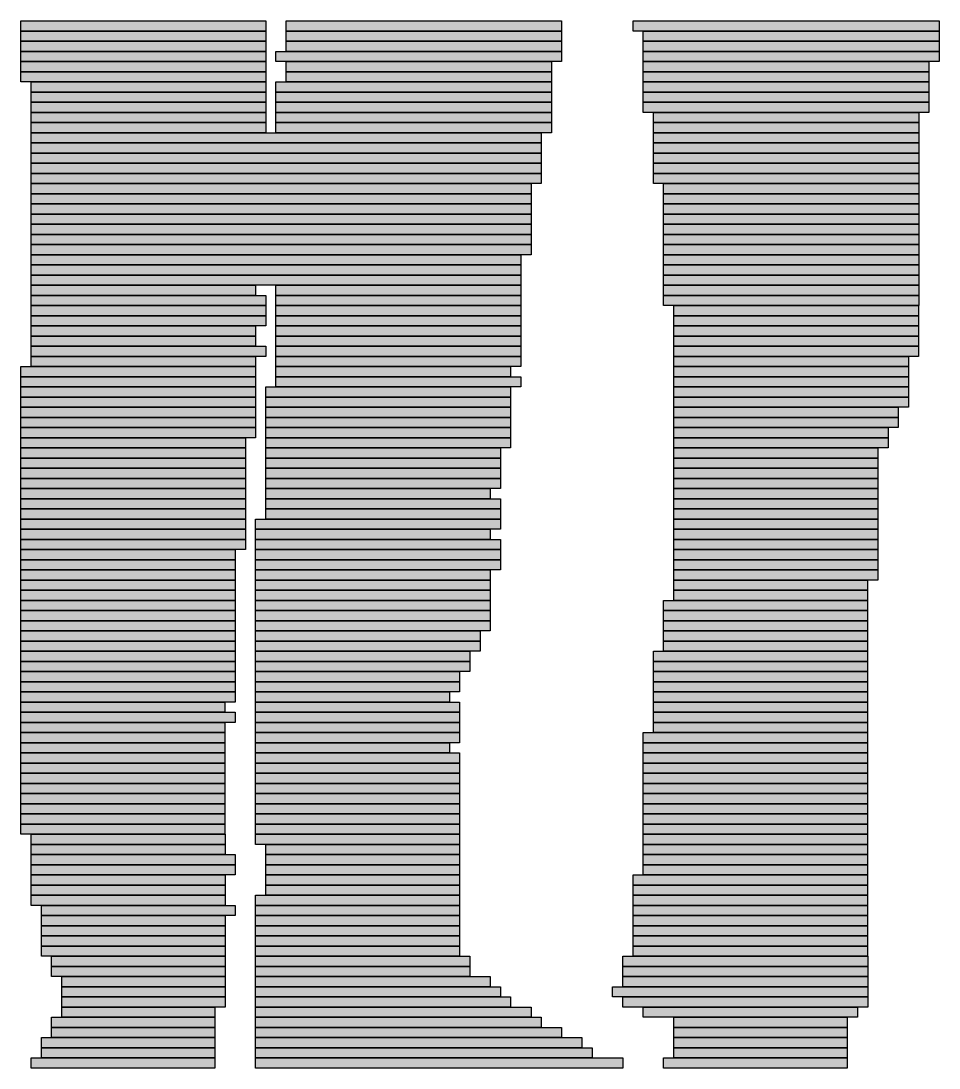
# Model space of a CAD drawing. Header units: millimetres. Extents: x 2 to 42044, y 4087 to 28530.
# Drawn here: x 5842 to 6409, y 8288 to 8933 of the extents above; entities that cross this region are included whole.
import ezdxf

# ---------------------------------------------------------------- set-up
doc = ezdxf.new("R2010")
doc.units = ezdxf.units.MM
doc.header["$LTSCALE"] = 50
doc.layers.add('00_Wand_Bestand', color=7, linetype='Continuous')

msp = doc.modelspace()

# ---------------------------------------------------------------- hatches: boundary and pattern name
at = {"layer": '00_Wand_Bestand'}
for points in [[(5841.96, 8933.33), (5993.05, 8933.33), (5993.05, 8927.04), (5841.96, 8927.04)], [(6005.62, 8933.33), (6175.6, 8933.33), (6175.6, 8927.04), (6005.62, 8927.04)], [(6219.68, 8933.33), (6408.52, 8933.33), (6408.52, 8927.04), (6219.68, 8927.04)], [(5841.96, 8927.05), (5993.05, 8927.05), (5993.05, 8920.8), (5841.96, 8920.8)], [(6005.62, 8927.05), (6175.6, 8927.05), (6175.6, 8920.8), (6005.62, 8920.8)], [(6225.96, 8927.05), (6408.51, 8927.05), (6408.51, 8920.8), (6225.96, 8920.8)], [(5841.96, 8920.8), (5993.05, 8920.8), (5993.05, 8914.52), (5841.96, 8914.52)], [(6005.62, 8920.8), (6175.6, 8920.8), (6175.6, 8914.52), (6005.62, 8914.52)], [(6225.96, 8920.8), (6408.51, 8920.8), (6408.51, 8914.52), (6225.96, 8914.52)], [(5841.96, 8914.52), (5993.05, 8914.52), (5993.05, 8908.24), (5841.96, 8908.24)], [(5999.34, 8914.52), (6175.6, 8914.52), (6175.6, 8908.24), (5999.34, 8908.24)], [(6225.96, 8914.52), (6408.51, 8914.52), (6408.51, 8908.24), (6225.96, 8908.24)], [(5841.96, 8908.24), (5993.05, 8908.24), (5993.05, 8902), (5841.96, 8902)], [(6005.62, 8908.24), (6169.28, 8908.24), (6169.28, 8902), (6005.62, 8902)], [(6225.96, 8908.24), (6402.22, 8908.24), (6402.22, 8902), (6225.96, 8902)], [(5841.96, 8902), (5993.05, 8902), (5993.05, 8895.71), (5841.96, 8895.71)], [(6005.62, 8902), (6169.28, 8902), (6169.28, 8895.71), (6005.62, 8895.71)], [(6225.96, 8902), (6402.22, 8902), (6402.22, 8895.71), (6225.96, 8895.71)], [(5848.28, 8895.72), (5993.08, 8895.72), (5993.08, 8889.47), (5848.28, 8889.47)], [(5999.34, 8895.72), (6169.28, 8895.72), (6169.28, 8889.47), (5999.34, 8889.47)], [(6225.96, 8895.72), (6402.22, 8895.72), (6402.22, 8889.47), (6225.96, 8889.47)], [(5848.28, 8889.44), (5993.08, 8889.44), (5993.08, 8883.16), (5848.28, 8883.16)], [(5999.34, 8889.44), (6169.28, 8889.44), (6169.28, 8883.16), (5999.34, 8883.16)], [(6225.96, 8889.44), (6402.22, 8889.44), (6402.22, 8883.16), (6225.96, 8883.16)], [(5848.28, 8883.16), (5993.08, 8883.16), (5993.08, 8876.88), (5848.28, 8876.88)], [(5999.34, 8883.16), (6169.28, 8883.16), (6169.28, 8876.88), (5999.34, 8876.88)], [(6225.96, 8883.16), (6402.22, 8883.16), (6402.22, 8876.88), (6225.96, 8876.88)], [(5848.28, 8876.88), (5993.08, 8876.88), (5993.08, 8870.63), (5848.28, 8870.63)], [(5999.34, 8876.88), (6169.28, 8876.88), (6169.28, 8870.63), (5999.34, 8870.63)], [(6232.24, 8876.88), (6395.94, 8876.88), (6395.94, 8870.63), (6232.24, 8870.63)], [(5848.28, 8870.64), (5993.08, 8870.64), (5993.08, 8864.35), (5848.28, 8864.35)], [(5999.34, 8870.64), (6169.28, 8870.64), (6169.28, 8864.35), (5999.34, 8864.35)], [(6232.24, 8870.64), (6395.94, 8870.64), (6395.94, 8864.35), (6232.24, 8864.35)], [(5848.28, 8864.36), (6163.02, 8864.36), (6163.02, 8858.11), (5848.28, 8858.11)], [(6232.24, 8864.36), (6395.94, 8864.36), (6395.94, 8858.11), (6232.24, 8858.11)], [(5848.28, 8858.11), (6163.02, 8858.11), (6163.02, 8851.83), (5848.28, 8851.83)], [(6232.24, 8858.11), (6395.94, 8858.11), (6395.94, 8851.83), (6232.24, 8851.83)], [(5848.28, 8851.83), (6163.02, 8851.83), (6163.02, 8845.59), (5848.28, 8845.59)], [(6232.24, 8851.83), (6395.94, 8851.83), (6395.94, 8845.59), (6232.24, 8845.59)], [(5848.28, 8845.59), (6163.02, 8845.59), (6163.02, 8839.31), (5848.28, 8839.31)], [(6232.24, 8845.59), (6395.94, 8845.59), (6395.94, 8839.31), (6232.24, 8839.31)], [(5848.28, 8839.28), (6163.02, 8839.28), (6163.02, 8832.99), (5848.28, 8832.99)], [(6232.24, 8839.28), (6395.94, 8839.28), (6395.94, 8832.99), (6232.24, 8832.99)], [(5848.28, 8832.99), (6156.74, 8832.99), (6156.74, 8826.75), (5848.28, 8826.75)], [(6238.56, 8832.99), (6395.93, 8832.99), (6395.93, 8826.75), (6238.56, 8826.75)], [(5848.28, 8826.75), (6156.74, 8826.75), (6156.74, 8820.47), (5848.28, 8820.47)], [(6238.56, 8826.75), (6395.93, 8826.75), (6395.93, 8820.47), (6238.56, 8820.47)], [(5848.28, 8820.47), (6156.74, 8820.47), (6156.74, 8814.22), (5848.28, 8814.22)], [(6238.56, 8820.47), (6395.93, 8820.47), (6395.93, 8814.22), (6238.56, 8814.22)], [(5848.28, 8814.23), (6156.74, 8814.23), (6156.74, 8807.94), (5848.28, 8807.94)], [(6238.56, 8814.23), (6395.93, 8814.23), (6395.93, 8807.94), (6238.56, 8807.94)], [(5848.28, 8807.95), (6156.74, 8807.95), (6156.74, 8801.67), (5848.28, 8801.67)], [(6238.56, 8807.95), (6395.93, 8807.95), (6395.93, 8801.67), (6238.56, 8801.67)], [(5848.28, 8801.67), (6156.74, 8801.67), (6156.74, 8795.42), (5848.28, 8795.42)], [(6238.56, 8801.67), (6395.93, 8801.67), (6395.93, 8795.42), (6238.56, 8795.42)], [(5848.28, 8795.39), (6156.74, 8795.39), (6156.74, 8789.11), (5848.28, 8789.11)], [(6238.56, 8795.39), (6395.93, 8795.39), (6395.93, 8789.11), (6238.56, 8789.11)], [(5848.28, 8789.11), (6150.45, 8789.11), (6150.45, 8782.86), (5848.28, 8782.86)], [(6238.56, 8789.11), (6395.93, 8789.11), (6395.93, 8782.86), (6238.56, 8782.86)], [(5848.28, 8782.86), (6150.45, 8782.86), (6150.45, 8776.58), (5848.28, 8776.58)], [(5848.28, 8776.59), (6150.45, 8776.59), (6150.45, 8770.3), (5848.28, 8770.3)], [(6238.56, 8782.86), (6395.93, 8782.86), (6395.93, 8776.58), (6238.56, 8776.58)], [(6238.56, 8776.59), (6395.93, 8776.59), (6395.93, 8770.3), (6238.56, 8770.3)], [(5848.28, 8770.31), (5986.76, 8770.31), (5986.76, 8764.06), (5848.28, 8764.06)], [(5999.34, 8770.31), (6150.43, 8770.31), (6150.43, 8764.06), (5999.34, 8764.06)], [(6238.56, 8770.31), (6395.93, 8770.31), (6395.93, 8764.06), (6238.56, 8764.06)], [(5848.28, 8764.06), (5993.08, 8764.06), (5993.08, 8757.78), (5848.28, 8757.78)], [(5999.34, 8764.06), (6150.43, 8764.06), (6150.43, 8757.78), (5999.34, 8757.78)], [(6238.56, 8764.06), (6395.93, 8764.06), (6395.93, 8757.78), (6238.56, 8757.78)], [(5848.28, 8757.78), (5993.08, 8757.78), (5993.08, 8751.54), (5848.28, 8751.54)], [(5999.34, 8757.78), (6150.43, 8757.78), (6150.43, 8751.54), (5999.34, 8751.54)], [(6244.84, 8757.78), (6395.92, 8757.78), (6395.92, 8751.54), (6244.84, 8751.54)], [(5848.28, 8751.51), (5993.08, 8751.51), (5993.08, 8745.22), (5848.28, 8745.22)], [(5999.34, 8751.51), (6150.43, 8751.51), (6150.43, 8745.22), (5999.34, 8745.22)], [(6244.84, 8751.51), (6395.92, 8751.51), (6395.92, 8745.22), (6244.84, 8745.22)], [(5848.28, 8745.22), (5986.76, 8745.22), (5986.76, 8738.94), (5848.28, 8738.94)], [(5999.34, 8745.22), (6150.43, 8745.22), (6150.43, 8738.94), (5999.34, 8738.94)], [(6244.84, 8745.22), (6395.92, 8745.22), (6395.92, 8738.94), (6244.84, 8738.94)], [(5848.28, 8738.94), (5986.76, 8738.94), (5986.76, 8732.7), (5848.28, 8732.7)], [(5999.34, 8738.94), (6150.43, 8738.94), (6150.43, 8732.7), (5999.34, 8732.7)], [(6244.84, 8738.94), (6395.92, 8738.94), (6395.92, 8732.7), (6244.84, 8732.7)], [(5848.28, 8732.7), (5993.08, 8732.7), (5993.08, 8726.42), (5848.28, 8726.42)], [(5999.34, 8732.7), (6150.43, 8732.7), (6150.43, 8726.42), (5999.34, 8726.42)], [(6244.84, 8732.7), (6395.92, 8732.7), (6395.92, 8726.42), (6244.84, 8726.42)], [(5848.28, 8726.42), (5986.76, 8726.42), (5986.76, 8720.17), (5848.28, 8720.17)], [(5999.34, 8726.42), (6150.43, 8726.42), (6150.43, 8720.17), (5999.34, 8720.17)], [(6244.84, 8726.42), (6389.6, 8726.42), (6389.6, 8720.17), (6244.84, 8720.17)], [(5841.96, 8720.18), (5986.73, 8720.18), (5986.73, 8713.89), (5841.96, 8713.89)], [(5999.34, 8720.18), (6144.1, 8720.18), (6144.1, 8713.89), (5999.34, 8713.89)], [(6244.84, 8720.18), (6389.6, 8720.18), (6389.6, 8713.89), (6244.84, 8713.89)], [(5841.96, 8713.9), (5986.73, 8713.9), (5986.73, 8707.61), (5841.96, 8707.61)], [(5999.34, 8713.9), (6150.43, 8713.9), (6150.43, 8707.61), (5999.34, 8707.61)], [(6244.84, 8713.9), (6389.6, 8713.9), (6389.6, 8707.61), (6244.84, 8707.61)], [(5841.96, 8707.62), (5986.73, 8707.62), (5986.73, 8701.37), (5841.96, 8701.37)], [(5993.06, 8707.62), (6144.11, 8707.62), (6144.11, 8701.37), (5993.06, 8701.37)], [(6244.84, 8707.62), (6389.6, 8707.62), (6389.6, 8701.37), (6244.84, 8701.37)], [(5841.96, 8701.34), (5986.73, 8701.34), (5986.73, 8695.05), (5841.96, 8695.05)], [(5993.06, 8701.34), (6144.11, 8701.34), (6144.11, 8695.05), (5993.06, 8695.05)], [(6244.84, 8701.34), (6389.6, 8701.34), (6389.6, 8695.05), (6244.84, 8695.05)], [(5841.96, 8695.06), (5986.73, 8695.06), (5986.73, 8688.81), (5841.96, 8688.81)], [(5993.06, 8695.06), (6144.11, 8695.06), (6144.11, 8688.81), (5993.06, 8688.81)], [(6244.84, 8695.06), (6383.32, 8695.06), (6383.32, 8688.81), (6244.84, 8688.81)], [(5841.96, 8688.82), (5986.73, 8688.82), (5986.73, 8682.53), (5841.96, 8682.53)], [(5993.06, 8688.82), (6144.11, 8688.82), (6144.11, 8682.53), (5993.06, 8682.53)], [(6244.84, 8688.82), (6383.32, 8688.82), (6383.32, 8682.53), (6244.84, 8682.53)], [(5841.96, 8682.54), (5986.73, 8682.54), (5986.73, 8676.25), (5841.96, 8676.25)], [(5993.06, 8682.54), (6144.11, 8682.54), (6144.11, 8676.25), (5993.06, 8676.25)], [(6244.84, 8682.54), (6377.03, 8682.54), (6377.03, 8676.25), (6244.84, 8676.25)], [(5841.96, 8676.26), (5980.44, 8676.26), (5980.44, 8670.01), (5841.96, 8670.01)], [(5993.06, 8676.26), (6144.11, 8676.26), (6144.11, 8670.01), (5993.06, 8670.01)], [(6244.84, 8676.26), (6377.03, 8676.26), (6377.03, 8670.01), (6244.84, 8670.01)], [(5841.96, 8670.01), (5980.44, 8670.01), (5980.44, 8663.73), (5841.96, 8663.73)], [(5993.06, 8670.01), (6137.83, 8670.01), (6137.83, 8663.73), (5993.06, 8663.73)], [(6244.84, 8670.01), (6370.71, 8670.01), (6370.71, 8663.73), (6244.84, 8663.73)], [(5841.96, 8663.73), (5980.44, 8663.73), (5980.44, 8657.48), (5841.96, 8657.48)], [(5993.06, 8663.73), (6137.83, 8663.73), (6137.83, 8657.48), (5993.06, 8657.48)], [(6244.84, 8663.73), (6370.71, 8663.73), (6370.71, 8657.48), (6244.84, 8657.48)], [(5841.96, 8657.46), (5980.44, 8657.46), (5980.44, 8651.17), (5841.96, 8651.17)], [(5993.06, 8657.46), (6137.83, 8657.46), (6137.83, 8651.17), (5993.06, 8651.17)], [(6244.84, 8657.46), (6370.71, 8657.46), (6370.71, 8651.17), (6244.84, 8651.17)], [(5841.96, 8651.17), (5980.44, 8651.17), (5980.44, 8644.89), (5841.96, 8644.89)], [(5993.06, 8651.17), (6137.83, 8651.17), (6137.83, 8644.89), (5993.06, 8644.89)], [(6244.84, 8651.17), (6370.71, 8651.17), (6370.71, 8644.89), (6244.84, 8644.89)], [(5841.96, 8644.89), (5980.44, 8644.89), (5980.44, 8638.65), (5841.96, 8638.65)], [(5993.06, 8644.89), (6131.54, 8644.89), (6131.54, 8638.65), (5993.06, 8638.65)], [(6244.84, 8644.89), (6370.71, 8644.89), (6370.71, 8638.65), (6244.84, 8638.65)], [(5841.96, 8638.65), (5980.44, 8638.65), (5980.44, 8632.37), (5841.96, 8632.37)], [(5993.06, 8638.65), (6137.83, 8638.65), (6137.83, 8632.37), (5993.06, 8632.37)], [(6244.84, 8638.65), (6370.71, 8638.65), (6370.71, 8632.37), (6244.84, 8632.37)], [(5841.96, 8632.37), (5980.44, 8632.37), (5980.44, 8626.12), (5841.96, 8626.12)], [(5993.06, 8632.37), (6137.83, 8632.37), (6137.83, 8626.12), (5993.06, 8626.12)], [(6244.84, 8632.37), (6370.71, 8632.37), (6370.71, 8626.12), (6244.84, 8626.12)], [(5841.96, 8626.13), (5980.44, 8626.13), (5980.44, 8619.84), (5841.96, 8619.84)], [(5986.74, 8626.13), (6137.83, 8626.13), (6137.83, 8619.84), (5986.74, 8619.84)], [(6244.84, 8626.13), (6370.71, 8626.13), (6370.71, 8619.84), (6244.84, 8619.84)], [(5841.96, 8619.85), (5980.44, 8619.85), (5980.44, 8613.56), (5841.96, 8613.56)], [(5986.74, 8619.85), (6131.55, 8619.85), (6131.55, 8613.56), (5986.74, 8613.56)], [(6244.84, 8619.85), (6370.71, 8619.85), (6370.71, 8613.56), (6244.84, 8613.56)], [(5841.96, 8613.53), (5980.44, 8613.53), (5980.44, 8607.28), (5841.96, 8607.28)], [(5986.74, 8613.53), (6137.83, 8613.53), (6137.83, 8607.28), (5986.74, 8607.28)], [(6244.84, 8613.53), (6370.71, 8613.53), (6370.71, 8607.28), (6244.84, 8607.28)], [(5841.96, 8607.29), (5974.16, 8607.29), (5974.16, 8601), (5841.96, 8601)], [(5986.74, 8607.29), (6137.83, 8607.29), (6137.83, 8601), (5986.74, 8601)], [(6244.84, 8607.29), (6370.71, 8607.29), (6370.71, 8601), (6244.84, 8601)], [(5841.96, 8601.01), (5974.16, 8601.01), (5974.16, 8594.76), (5841.96, 8594.76)], [(5986.74, 8601.01), (6137.83, 8601.01), (6137.83, 8594.76), (5986.74, 8594.76)], [(6244.84, 8601.01), (6370.71, 8601.01), (6370.71, 8594.76), (6244.84, 8594.76)], [(5841.96, 8594.77), (5974.16, 8594.77), (5974.16, 8588.48), (5841.96, 8588.48)], [(5986.74, 8594.77), (6131.55, 8594.77), (6131.55, 8588.48), (5986.74, 8588.48)], [(6244.84, 8594.77), (6370.71, 8594.77), (6370.71, 8588.48), (6244.84, 8588.48)], [(5841.96, 8588.48), (5974.16, 8588.48), (5974.16, 8582.2), (5841.96, 8582.2)], [(5986.74, 8588.48), (6131.55, 8588.48), (6131.55, 8582.2), (5986.74, 8582.2)], [(6244.84, 8588.48), (6364.43, 8588.48), (6364.43, 8582.2), (6244.84, 8582.2)], [(5841.96, 8582.2), (5974.16, 8582.2), (5974.16, 8575.96), (5841.96, 8575.96)], [(5986.74, 8582.2), (6131.55, 8582.2), (6131.55, 8575.96), (5986.74, 8575.96)], [(6244.84, 8582.2), (6364.43, 8582.2), (6364.43, 8575.96), (6244.84, 8575.96)], [(5841.96, 8575.96), (5974.16, 8575.96), (5974.16, 8569.68), (5841.96, 8569.68)], [(5986.74, 8575.96), (6131.55, 8575.96), (6131.55, 8569.68), (5986.74, 8569.68)], [(6238.56, 8575.96), (6364.43, 8575.96), (6364.43, 8569.68), (6238.56, 8569.68)], [(5841.96, 8569.69), (5974.16, 8569.69), (5974.16, 8563.43), (5841.96, 8563.43)], [(5841.96, 8563.4), (5974.16, 8563.4), (5974.16, 8557.12), (5841.96, 8557.12)], [(5986.74, 8569.69), (6131.55, 8569.69), (6131.55, 8563.43), (5986.74, 8563.43)], [(5986.74, 8563.4), (6131.55, 8563.4), (6131.55, 8557.12), (5986.74, 8557.12)], [(6238.56, 8569.69), (6364.43, 8569.69), (6364.43, 8563.43), (6238.56, 8563.43)], [(6238.56, 8563.4), (6364.43, 8563.4), (6364.43, 8557.12), (6238.56, 8557.12)], [(5841.96, 8557.12), (5974.16, 8557.12), (5974.16, 8550.84), (5841.96, 8550.84)], [(5986.74, 8557.12), (6125.26, 8557.12), (6125.26, 8550.84), (5986.74, 8550.84)], [(6238.56, 8557.12), (6364.43, 8557.12), (6364.43, 8550.84), (6238.56, 8550.84)], [(5841.96, 8550.84), (5974.16, 8550.84), (5974.16, 8544.59), (5841.96, 8544.59)], [(5986.74, 8550.84), (6125.26, 8550.84), (6125.26, 8544.59), (5986.74, 8544.59)], [(6238.56, 8550.84), (6364.43, 8550.84), (6364.43, 8544.59), (6238.56, 8544.59)], [(5841.96, 8544.6), (5974.16, 8544.6), (5974.16, 8538.32), (5841.96, 8538.32)], [(5986.74, 8544.6), (6118.94, 8544.6), (6118.94, 8538.32), (5986.74, 8538.32)], [(6232.24, 8544.6), (6364.44, 8544.6), (6364.44, 8538.32), (6232.24, 8538.32)], [(5841.96, 8538.32), (5974.16, 8538.32), (5974.16, 8532.07), (5841.96, 8532.07)], [(5986.74, 8538.32), (6118.94, 8538.32), (6118.94, 8532.07), (5986.74, 8532.07)], [(6232.24, 8538.32), (6364.44, 8538.32), (6364.44, 8532.07), (6232.24, 8532.07)], [(5841.96, 8532.07), (5974.16, 8532.07), (5974.16, 8525.79), (5841.96, 8525.79)], [(5986.74, 8532.07), (6112.66, 8532.07), (6112.66, 8525.79), (5986.74, 8525.79)], [(6232.24, 8532.07), (6364.44, 8532.07), (6364.44, 8525.79), (6232.24, 8525.79)], [(5841.96, 8525.8), (5974.16, 8525.8), (5974.16, 8519.55), (5841.96, 8519.55)], [(5986.74, 8525.8), (6112.66, 8525.8), (6112.66, 8519.55), (5986.74, 8519.55)], [(6232.24, 8525.8), (6364.44, 8525.8), (6364.44, 8519.55), (6232.24, 8519.55)], [(5841.96, 8519.52), (5974.16, 8519.52), (5974.16, 8513.23), (5841.96, 8513.23)], [(5986.74, 8519.52), (6106.37, 8519.52), (6106.37, 8513.23), (5986.74, 8513.23)], [(6232.24, 8519.52), (6364.44, 8519.52), (6364.44, 8513.23), (6232.24, 8513.23)], [(5841.96, 8513.24), (5967.88, 8513.24), (5967.88, 8506.95), (5841.96, 8506.95)], [(5986.74, 8513.24), (6112.66, 8513.24), (6112.66, 8506.95), (5986.74, 8506.95)], [(6232.24, 8513.24), (6364.44, 8513.24), (6364.44, 8506.95), (6232.24, 8506.95)], [(5841.96, 8506.96), (5974.16, 8506.96), (5974.16, 8500.71), (5841.96, 8500.71)], [(5986.74, 8506.96), (6112.66, 8506.96), (6112.66, 8500.71), (5986.74, 8500.71)], [(6232.24, 8506.96), (6364.44, 8506.96), (6364.44, 8500.71), (6232.24, 8500.71)], [(5841.96, 8500.72), (5967.88, 8500.72), (5967.88, 8494.43), (5841.96, 8494.43)], [(5986.74, 8500.72), (6112.66, 8500.72), (6112.66, 8494.43), (5986.74, 8494.43)], [(6232.24, 8500.72), (6364.44, 8500.72), (6364.44, 8494.43), (6232.24, 8494.43)], [(5841.96, 8494.43), (5967.88, 8494.43), (5967.88, 8488.19), (5841.96, 8488.19)], [(5986.74, 8494.43), (6112.66, 8494.43), (6112.66, 8488.19), (5986.74, 8488.19)], [(6225.96, 8494.43), (6364.45, 8494.43), (6364.45, 8488.19), (6225.96, 8488.19)], [(5841.96, 8488.19), (5967.88, 8488.19), (5967.88, 8481.91), (5841.96, 8481.91)], [(5986.74, 8488.19), (6106.37, 8488.19), (6106.37, 8481.91), (5986.74, 8481.91)], [(6225.96, 8488.19), (6364.45, 8488.19), (6364.45, 8481.91), (6225.96, 8481.91)], [(5841.96, 8481.91), (5967.88, 8481.91), (5967.88, 8475.63), (5841.96, 8475.63)], [(5986.74, 8481.91), (6112.66, 8481.91), (6112.66, 8475.63), (5986.74, 8475.63)], [(6225.96, 8481.91), (6364.45, 8481.91), (6364.45, 8475.63), (6225.96, 8475.63)], [(5841.96, 8475.6), (5967.88, 8475.6), (5967.88, 8469.35), (5841.96, 8469.35)], [(5986.74, 8475.6), (6112.66, 8475.6), (6112.66, 8469.35), (5986.74, 8469.35)], [(6225.96, 8475.6), (6364.45, 8475.6), (6364.45, 8469.35), (6225.96, 8469.35)], [(5841.96, 8469.35), (5967.88, 8469.35), (5967.88, 8463.07), (5841.96, 8463.07)], [(5986.74, 8469.35), (6112.66, 8469.35), (6112.66, 8463.07), (5986.74, 8463.07)], [(6225.96, 8469.35), (6364.45, 8469.35), (6364.45, 8463.07), (6225.96, 8463.07)], [(5841.96, 8463.07), (5967.88, 8463.07), (5967.88, 8456.82), (5841.96, 8456.82)], [(5986.74, 8463.07), (6112.66, 8463.07), (6112.66, 8456.82), (5986.74, 8456.82)], [(6225.96, 8463.07), (6364.45, 8463.07), (6364.45, 8456.82), (6225.96, 8456.82)], [(5841.96, 8456.83), (5967.88, 8456.83), (5967.88, 8450.55), (5841.96, 8450.55)], [(5986.74, 8456.83), (6112.66, 8456.83), (6112.66, 8450.55), (5986.74, 8450.55)], [(6225.96, 8456.83), (6364.45, 8456.83), (6364.45, 8450.55), (6225.96, 8450.55)], [(5841.96, 8450.55), (5967.88, 8450.55), (5967.88, 8444.26), (5841.96, 8444.26)], [(5986.74, 8450.55), (6112.66, 8450.55), (6112.66, 8444.26), (5986.74, 8444.26)], [(6225.96, 8450.55), (6364.45, 8450.55), (6364.45, 8444.26), (6225.96, 8444.26)], [(5841.96, 8444.27), (5967.88, 8444.27), (5967.88, 8438.02), (5841.96, 8438.02)], [(5986.74, 8444.27), (6112.66, 8444.27), (6112.66, 8438.02), (5986.74, 8438.02)], [(6225.96, 8444.27), (6364.45, 8444.27), (6364.45, 8438.02), (6225.96, 8438.02)], [(5841.96, 8438.03), (5967.88, 8438.03), (5967.88, 8431.74), (5841.96, 8431.74)], [(5986.74, 8438.03), (6112.66, 8438.03), (6112.66, 8431.74), (5986.74, 8431.74)], [(6225.96, 8438.03), (6364.45, 8438.03), (6364.45, 8431.74), (6225.96, 8431.74)], [(5848.28, 8431.74), (5967.91, 8431.74), (5967.91, 8425.5), (5848.28, 8425.5)], [(5986.74, 8431.74), (6112.66, 8431.74), (6112.66, 8425.5), (5986.74, 8425.5)], [(6225.96, 8431.74), (6364.45, 8431.74), (6364.45, 8425.5), (6225.96, 8425.5)], [(5848.28, 8425.47), (5967.91, 8425.47), (5967.91, 8419.18), (5848.28, 8419.18)], [(5993.06, 8425.47), (6112.65, 8425.47), (6112.65, 8419.18), (5993.06, 8419.18)], [(6225.96, 8425.47), (6364.45, 8425.47), (6364.45, 8419.18), (6225.96, 8419.18)], [(5848.28, 8419.19), (5974.19, 8419.19), (5974.19, 8412.9), (5848.28, 8412.9)], [(5993.06, 8419.19), (6112.65, 8419.19), (6112.65, 8412.9), (5993.06, 8412.9)], [(6225.96, 8419.19), (6364.45, 8419.19), (6364.45, 8412.9), (6225.96, 8412.9)], [(5848.28, 8412.91), (5974.19, 8412.91), (5974.19, 8406.66), (5848.28, 8406.66)], [(5993.06, 8412.91), (6112.65, 8412.91), (6112.65, 8406.66), (5993.06, 8406.66)], [(6225.96, 8412.91), (6364.45, 8412.91), (6364.45, 8406.66), (6225.96, 8406.66)], [(5848.28, 8406.66), (5967.91, 8406.66), (5967.91, 8400.38), (5848.28, 8400.38)], [(5993.06, 8406.66), (6112.65, 8406.66), (6112.65, 8400.38), (5993.06, 8400.38)], [(6219.68, 8406.66), (6364.45, 8406.66), (6364.45, 8400.38), (6219.68, 8400.38)], [(5848.28, 8400.38), (5967.91, 8400.38), (5967.91, 8394.14), (5848.28, 8394.14)], [(5993.06, 8400.38), (6112.65, 8400.38), (6112.65, 8394.14), (5993.06, 8394.14)], [(6219.68, 8400.38), (6364.45, 8400.38), (6364.45, 8394.14), (6219.68, 8394.14)], [(5848.28, 8394.14), (5967.91, 8394.14), (5967.91, 8387.86), (5848.28, 8387.86)], [(5986.74, 8394.14), (6112.66, 8394.14), (6112.66, 8387.86), (5986.74, 8387.86)], [(6219.68, 8394.14), (6364.45, 8394.14), (6364.45, 8387.86), (6219.68, 8387.86)], [(5854.56, 8387.86), (5974.19, 8387.86), (5974.19, 8381.58), (5854.56, 8381.58)], [(5986.74, 8387.86), (6112.66, 8387.86), (6112.66, 8381.58), (5986.74, 8381.58)], [(6219.68, 8387.86), (6364.45, 8387.86), (6364.45, 8381.58), (6219.68, 8381.58)], [(5854.56, 8381.54), (5967.9, 8381.54), (5967.9, 8375.3), (5854.56, 8375.3)], [(5986.74, 8381.54), (6112.66, 8381.54), (6112.66, 8375.3), (5986.74, 8375.3)], [(6219.68, 8381.54), (6364.45, 8381.54), (6364.45, 8375.3), (6219.68, 8375.3)], [(5854.56, 8375.3), (5967.9, 8375.3), (5967.9, 8369.02), (5854.56, 8369.02)], [(5986.74, 8375.3), (6112.66, 8375.3), (6112.66, 8369.02), (5986.74, 8369.02)], [(6219.68, 8375.3), (6364.45, 8375.3), (6364.45, 8369.02), (6219.68, 8369.02)], [(5854.56, 8369.02), (5967.9, 8369.02), (5967.9, 8362.77), (5854.56, 8362.77)], [(5986.74, 8369.02), (6112.66, 8369.02), (6112.66, 8362.77), (5986.74, 8362.77)], [(6219.68, 8369.02), (6364.45, 8369.02), (6364.45, 8362.77), (6219.68, 8362.77)], [(5854.56, 8362.78), (5967.9, 8362.78), (5967.9, 8356.49), (5854.56, 8356.49)], [(5986.74, 8362.78), (6112.66, 8362.78), (6112.66, 8356.49), (5986.74, 8356.49)], [(6219.68, 8362.78), (6364.45, 8362.78), (6364.45, 8356.49), (6219.68, 8356.49)], [(5860.87, 8356.5), (5967.9, 8356.5), (5967.9, 8350.22), (5860.87, 8350.22)], [(5986.74, 8356.5), (6118.94, 8356.5), (6118.94, 8350.22), (5986.74, 8350.22)], [(6213.37, 8356.5), (6364.46, 8356.5), (6364.46, 8350.22), (6213.37, 8350.22)], [(5860.87, 8350.22), (5967.9, 8350.22), (5967.9, 8343.97), (5860.87, 8343.97)], [(5867.15, 8343.98), (5967.89, 8343.98), (5967.89, 8337.69), (5867.15, 8337.69)], [(5986.74, 8350.22), (6118.94, 8350.22), (6118.94, 8343.97), (5986.74, 8343.97)], [(5986.74, 8343.98), (6131.55, 8343.98), (6131.55, 8337.69), (5986.74, 8337.69)], [(6213.37, 8350.22), (6364.46, 8350.22), (6364.46, 8343.97), (6213.37, 8343.97)], [(6213.37, 8343.98), (6364.46, 8343.98), (6364.46, 8337.69), (6213.37, 8337.69)], [(5867.15, 8337.66), (5967.89, 8337.66), (5967.89, 8331.41), (5867.15, 8331.41)], [(5986.74, 8337.66), (6137.83, 8337.66), (6137.83, 8331.41), (5986.74, 8331.41)], [(6207.09, 8337.66), (6364.46, 8337.66), (6364.46, 8331.41), (6207.09, 8331.41)], [(5867.15, 8331.41), (5967.89, 8331.41), (5967.89, 8325.13), (5867.15, 8325.13)], [(5986.74, 8331.41), (6144.12, 8331.41), (6144.12, 8325.13), (5986.74, 8325.13)], [(6213.37, 8331.41), (6364.46, 8331.41), (6364.46, 8325.13), (6213.37, 8325.13)], [(5867.15, 8325.14), (5961.57, 8325.14), (5961.57, 8318.85), (5867.15, 8318.85)], [(5986.74, 8325.14), (6156.72, 8325.14), (6156.72, 8318.85), (5986.74, 8318.85)], [(6225.96, 8325.14), (6358.16, 8325.14), (6358.16, 8318.85), (6225.96, 8318.85)], [(5860.87, 8318.86), (5961.57, 8318.86), (5961.57, 8312.61), (5860.87, 8312.61)], [(5986.74, 8318.86), (6163.01, 8318.86), (6163.01, 8312.61), (5986.74, 8312.61)], [(6244.84, 8318.86), (6351.86, 8318.86), (6351.86, 8312.61), (6244.84, 8312.61)], [(5860.87, 8312.61), (5961.57, 8312.61), (5961.57, 8306.33), (5860.87, 8306.33)], [(5986.74, 8312.61), (6175.61, 8312.61), (6175.61, 8306.33), (5986.74, 8306.33)], [(6244.84, 8312.61), (6351.86, 8312.61), (6351.86, 8306.33), (6244.84, 8306.33)], [(5854.56, 8306.33), (5961.58, 8306.33), (5961.58, 8300.09), (5854.56, 8300.09)], [(5986.74, 8306.33), (6188.18, 8306.33), (6188.18, 8300.09), (5986.74, 8300.09)], [(6244.84, 8306.33), (6351.86, 8306.33), (6351.86, 8300.09), (6244.84, 8300.09)], [(5854.56, 8300.09), (5961.58, 8300.09), (5961.58, 8293.81), (5854.56, 8293.81)], [(5986.74, 8300.09), (6194.5, 8300.09), (6194.5, 8293.81), (5986.74, 8293.81)], [(6244.84, 8300.09), (6351.86, 8300.09), (6351.86, 8293.81), (6244.84, 8293.81)], [(5848.28, 8293.81), (5961.58, 8293.81), (5961.58, 8287.53), (5848.28, 8287.53)], [(5986.74, 8293.81), (6213.36, 8293.81), (6213.36, 8287.53), (5986.74, 8287.53)], [(6238.56, 8293.81), (6351.86, 8293.81), (6351.86, 8287.53), (6238.56, 8287.53)]]:
    msp.add_hatch(color=7, dxfattribs=at).paths.add_polyline_path(points)

# ---------------------------------------------------------------- linework, layer by layer
for points in [[(5841.96, 8933.33), (5993.05, 8933.33), (5993.05, 8927.04), (5841.96, 8927.04)], [(6005.62, 8933.33), (6175.6, 8933.33), (6175.6, 8927.04), (6005.62, 8927.04)], [(6219.68, 8933.33), (6408.52, 8933.33), (6408.52, 8927.04), (6219.68, 8927.04)], [(5841.96, 8927.05), (5993.05, 8927.05), (5993.05, 8920.8), (5841.96, 8920.8)], [(6005.62, 8927.05), (6175.6, 8927.05), (6175.6, 8920.8), (6005.62, 8920.8)], [(6225.96, 8927.05), (6408.51, 8927.05), (6408.51, 8920.8), (6225.96, 8920.8)], [(5841.96, 8920.8), (5993.05, 8920.8), (5993.05, 8914.52), (5841.96, 8914.52)], [(6005.62, 8920.8), (6175.6, 8920.8), (6175.6, 8914.52), (6005.62, 8914.52)], [(6225.96, 8920.8), (6408.51, 8920.8), (6408.51, 8914.52), (6225.96, 8914.52)], [(5841.96, 8914.52), (5993.05, 8914.52), (5993.05, 8908.24), (5841.96, 8908.24)], [(5999.34, 8914.52), (6175.6, 8914.52), (6175.6, 8908.24), (5999.34, 8908.24)], [(6225.96, 8914.52), (6408.51, 8914.52), (6408.51, 8908.24), (6225.96, 8908.24)], [(5841.96, 8908.24), (5993.05, 8908.24), (5993.05, 8902), (5841.96, 8902)], [(6005.62, 8908.24), (6169.28, 8908.24), (6169.28, 8902), (6005.62, 8902)], [(6225.96, 8908.24), (6402.22, 8908.24), (6402.22, 8902), (6225.96, 8902)], [(5841.96, 8902), (5993.05, 8902), (5993.05, 8895.71), (5841.96, 8895.71)], [(6005.62, 8902), (6169.28, 8902), (6169.28, 8895.71), (6005.62, 8895.71)], [(6225.96, 8902), (6402.22, 8902), (6402.22, 8895.71), (6225.96, 8895.71)], [(5848.28, 8895.72), (5993.08, 8895.72), (5993.08, 8889.47), (5848.28, 8889.47)], [(5999.34, 8895.72), (6169.28, 8895.72), (6169.28, 8889.47), (5999.34, 8889.47)], [(6225.96, 8895.72), (6402.22, 8895.72), (6402.22, 8889.47), (6225.96, 8889.47)], [(5848.28, 8889.44), (5993.08, 8889.44), (5993.08, 8883.16), (5848.28, 8883.16)], [(5999.34, 8889.44), (6169.28, 8889.44), (6169.28, 8883.16), (5999.34, 8883.16)], [(6225.96, 8889.44), (6402.22, 8889.44), (6402.22, 8883.16), (6225.96, 8883.16)], [(5848.28, 8883.16), (5993.08, 8883.16), (5993.08, 8876.88), (5848.28, 8876.88)], [(5999.34, 8883.16), (6169.28, 8883.16), (6169.28, 8876.88), (5999.34, 8876.88)], [(6225.96, 8883.16), (6402.22, 8883.16), (6402.22, 8876.88), (6225.96, 8876.88)], [(5848.28, 8876.88), (5993.08, 8876.88), (5993.08, 8870.63), (5848.28, 8870.63)], [(5999.34, 8876.88), (6169.28, 8876.88), (6169.28, 8870.63), (5999.34, 8870.63)], [(6232.24, 8876.88), (6395.94, 8876.88), (6395.94, 8870.63), (6232.24, 8870.63)], [(5848.28, 8870.64), (5993.08, 8870.64), (5993.08, 8864.35), (5848.28, 8864.35)], [(5999.34, 8870.64), (6169.28, 8870.64), (6169.28, 8864.35), (5999.34, 8864.35)], [(6232.24, 8870.64), (6395.94, 8870.64), (6395.94, 8864.35), (6232.24, 8864.35)], [(5848.28, 8864.36), (6163.02, 8864.36), (6163.02, 8858.11), (5848.28, 8858.11)], [(6232.24, 8864.36), (6395.94, 8864.36), (6395.94, 8858.11), (6232.24, 8858.11)], [(5848.28, 8858.11), (6163.02, 8858.11), (6163.02, 8851.83), (5848.28, 8851.83)], [(6232.24, 8858.11), (6395.94, 8858.11), (6395.94, 8851.83), (6232.24, 8851.83)], [(5848.28, 8851.83), (6163.02, 8851.83), (6163.02, 8845.59), (5848.28, 8845.59)], [(6232.24, 8851.83), (6395.94, 8851.83), (6395.94, 8845.59), (6232.24, 8845.59)], [(5848.28, 8845.59), (6163.02, 8845.59), (6163.02, 8839.31), (5848.28, 8839.31)], [(6232.24, 8845.59), (6395.94, 8845.59), (6395.94, 8839.31), (6232.24, 8839.31)], [(5848.28, 8839.28), (6163.02, 8839.28), (6163.02, 8832.99), (5848.28, 8832.99)], [(6232.24, 8839.28), (6395.94, 8839.28), (6395.94, 8832.99), (6232.24, 8832.99)], [(5848.28, 8832.99), (6156.74, 8832.99), (6156.74, 8826.75), (5848.28, 8826.75)], [(6238.56, 8832.99), (6395.93, 8832.99), (6395.93, 8826.75), (6238.56, 8826.75)], [(5848.28, 8826.75), (6156.74, 8826.75), (6156.74, 8820.47), (5848.28, 8820.47)], [(6238.56, 8826.75), (6395.93, 8826.75), (6395.93, 8820.47), (6238.56, 8820.47)], [(5848.28, 8820.47), (6156.74, 8820.47), (6156.74, 8814.22), (5848.28, 8814.22)], [(6238.56, 8820.47), (6395.93, 8820.47), (6395.93, 8814.22), (6238.56, 8814.22)], [(5848.28, 8814.23), (6156.74, 8814.23), (6156.74, 8807.94), (5848.28, 8807.94)], [(6238.56, 8814.23), (6395.93, 8814.23), (6395.93, 8807.94), (6238.56, 8807.94)], [(5848.28, 8807.95), (6156.74, 8807.95), (6156.74, 8801.67), (5848.28, 8801.67)], [(6238.56, 8807.95), (6395.93, 8807.95), (6395.93, 8801.67), (6238.56, 8801.67)], [(5848.28, 8801.67), (6156.74, 8801.67), (6156.74, 8795.42), (5848.28, 8795.42)], [(6238.56, 8801.67), (6395.93, 8801.67), (6395.93, 8795.42), (6238.56, 8795.42)], [(5848.28, 8795.39), (6156.74, 8795.39), (6156.74, 8789.11), (5848.28, 8789.11)], [(6238.56, 8795.39), (6395.93, 8795.39), (6395.93, 8789.11), (6238.56, 8789.11)], [(5848.28, 8789.11), (6150.45, 8789.11), (6150.45, 8782.86), (5848.28, 8782.86)], [(6238.56, 8789.11), (6395.93, 8789.11), (6395.93, 8782.86), (6238.56, 8782.86)], [(5848.28, 8782.86), (6150.45, 8782.86), (6150.45, 8776.58), (5848.28, 8776.58)], [(5848.28, 8776.59), (6150.45, 8776.59), (6150.45, 8770.3), (5848.28, 8770.3)], [(6238.56, 8782.86), (6395.93, 8782.86), (6395.93, 8776.58), (6238.56, 8776.58)], [(6238.56, 8776.59), (6395.93, 8776.59), (6395.93, 8770.3), (6238.56, 8770.3)], [(5848.28, 8770.31), (5986.76, 8770.31), (5986.76, 8764.06), (5848.28, 8764.06)], [(5999.34, 8770.31), (6150.43, 8770.31), (6150.43, 8764.06), (5999.34, 8764.06)], [(6238.56, 8770.31), (6395.93, 8770.31), (6395.93, 8764.06), (6238.56, 8764.06)], [(5848.28, 8764.06), (5993.08, 8764.06), (5993.08, 8757.78), (5848.28, 8757.78)], [(5999.34, 8764.06), (6150.43, 8764.06), (6150.43, 8757.78), (5999.34, 8757.78)], [(6238.56, 8764.06), (6395.93, 8764.06), (6395.93, 8757.78), (6238.56, 8757.78)], [(5848.28, 8757.78), (5993.08, 8757.78), (5993.08, 8751.54), (5848.28, 8751.54)], [(5999.34, 8757.78), (6150.43, 8757.78), (6150.43, 8751.54), (5999.34, 8751.54)], [(6244.84, 8757.78), (6395.92, 8757.78), (6395.92, 8751.54), (6244.84, 8751.54)], [(5848.28, 8751.51), (5993.08, 8751.51), (5993.08, 8745.22), (5848.28, 8745.22)], [(5999.34, 8751.51), (6150.43, 8751.51), (6150.43, 8745.22), (5999.34, 8745.22)], [(6244.84, 8751.51), (6395.92, 8751.51), (6395.92, 8745.22), (6244.84, 8745.22)], [(5848.28, 8745.22), (5986.76, 8745.22), (5986.76, 8738.94), (5848.28, 8738.94)], [(5999.34, 8745.22), (6150.43, 8745.22), (6150.43, 8738.94), (5999.34, 8738.94)], [(6244.84, 8745.22), (6395.92, 8745.22), (6395.92, 8738.94), (6244.84, 8738.94)], [(5848.28, 8738.94), (5986.76, 8738.94), (5986.76, 8732.7), (5848.28, 8732.7)], [(5999.34, 8738.94), (6150.43, 8738.94), (6150.43, 8732.7), (5999.34, 8732.7)], [(6244.84, 8738.94), (6395.92, 8738.94), (6395.92, 8732.7), (6244.84, 8732.7)], [(5848.28, 8732.7), (5993.08, 8732.7), (5993.08, 8726.42), (5848.28, 8726.42)], [(5999.34, 8732.7), (6150.43, 8732.7), (6150.43, 8726.42), (5999.34, 8726.42)], [(6244.84, 8732.7), (6395.92, 8732.7), (6395.92, 8726.42), (6244.84, 8726.42)], [(5848.28, 8726.42), (5986.76, 8726.42), (5986.76, 8720.17), (5848.28, 8720.17)], [(5999.34, 8726.42), (6150.43, 8726.42), (6150.43, 8720.17), (5999.34, 8720.17)], [(6244.84, 8726.42), (6389.6, 8726.42), (6389.6, 8720.17), (6244.84, 8720.17)], [(5841.96, 8720.18), (5986.73, 8720.18), (5986.73, 8713.89), (5841.96, 8713.89)], [(5999.34, 8720.18), (6144.1, 8720.18), (6144.1, 8713.89), (5999.34, 8713.89)], [(6244.84, 8720.18), (6389.6, 8720.18), (6389.6, 8713.89), (6244.84, 8713.89)], [(5841.96, 8713.9), (5986.73, 8713.9), (5986.73, 8707.61), (5841.96, 8707.61)], [(5999.34, 8713.9), (6150.43, 8713.9), (6150.43, 8707.61), (5999.34, 8707.61)], [(6244.84, 8713.9), (6389.6, 8713.9), (6389.6, 8707.61), (6244.84, 8707.61)], [(5841.96, 8707.62), (5986.73, 8707.62), (5986.73, 8701.37), (5841.96, 8701.37)], [(5993.06, 8707.62), (6144.11, 8707.62), (6144.11, 8701.37), (5993.06, 8701.37)], [(6244.84, 8707.62), (6389.6, 8707.62), (6389.6, 8701.37), (6244.84, 8701.37)], [(5841.96, 8701.34), (5986.73, 8701.34), (5986.73, 8695.05), (5841.96, 8695.05)], [(5993.06, 8701.34), (6144.11, 8701.34), (6144.11, 8695.05), (5993.06, 8695.05)], [(6244.84, 8701.34), (6389.6, 8701.34), (6389.6, 8695.05), (6244.84, 8695.05)], [(5841.96, 8695.06), (5986.73, 8695.06), (5986.73, 8688.81), (5841.96, 8688.81)], [(5993.06, 8695.06), (6144.11, 8695.06), (6144.11, 8688.81), (5993.06, 8688.81)], [(6244.84, 8695.06), (6383.32, 8695.06), (6383.32, 8688.81), (6244.84, 8688.81)], [(5841.96, 8688.82), (5986.73, 8688.82), (5986.73, 8682.53), (5841.96, 8682.53)], [(5993.06, 8688.82), (6144.11, 8688.82), (6144.11, 8682.53), (5993.06, 8682.53)], [(6244.84, 8688.82), (6383.32, 8688.82), (6383.32, 8682.53), (6244.84, 8682.53)], [(5841.96, 8682.54), (5986.73, 8682.54), (5986.73, 8676.25), (5841.96, 8676.25)], [(5993.06, 8682.54), (6144.11, 8682.54), (6144.11, 8676.25), (5993.06, 8676.25)], [(6244.84, 8682.54), (6377.03, 8682.54), (6377.03, 8676.25), (6244.84, 8676.25)], [(5841.96, 8676.26), (5980.44, 8676.26), (5980.44, 8670.01), (5841.96, 8670.01)], [(5993.06, 8676.26), (6144.11, 8676.26), (6144.11, 8670.01), (5993.06, 8670.01)], [(6244.84, 8676.26), (6377.03, 8676.26), (6377.03, 8670.01), (6244.84, 8670.01)], [(5841.96, 8670.01), (5980.44, 8670.01), (5980.44, 8663.73), (5841.96, 8663.73)], [(5993.06, 8670.01), (6137.83, 8670.01), (6137.83, 8663.73), (5993.06, 8663.73)], [(6244.84, 8670.01), (6370.71, 8670.01), (6370.71, 8663.73), (6244.84, 8663.73)], [(5841.96, 8663.73), (5980.44, 8663.73), (5980.44, 8657.48), (5841.96, 8657.48)], [(5993.06, 8663.73), (6137.83, 8663.73), (6137.83, 8657.48), (5993.06, 8657.48)], [(6244.84, 8663.73), (6370.71, 8663.73), (6370.71, 8657.48), (6244.84, 8657.48)], [(5841.96, 8657.46), (5980.44, 8657.46), (5980.44, 8651.17), (5841.96, 8651.17)], [(5993.06, 8657.46), (6137.83, 8657.46), (6137.83, 8651.17), (5993.06, 8651.17)], [(6244.84, 8657.46), (6370.71, 8657.46), (6370.71, 8651.17), (6244.84, 8651.17)], [(5841.96, 8651.17), (5980.44, 8651.17), (5980.44, 8644.89), (5841.96, 8644.89)], [(5993.06, 8651.17), (6137.83, 8651.17), (6137.83, 8644.89), (5993.06, 8644.89)], [(6244.84, 8651.17), (6370.71, 8651.17), (6370.71, 8644.89), (6244.84, 8644.89)], [(5841.96, 8644.89), (5980.44, 8644.89), (5980.44, 8638.65), (5841.96, 8638.65)], [(5993.06, 8644.89), (6131.54, 8644.89), (6131.54, 8638.65), (5993.06, 8638.65)], [(6244.84, 8644.89), (6370.71, 8644.89), (6370.71, 8638.65), (6244.84, 8638.65)], [(5841.96, 8638.65), (5980.44, 8638.65), (5980.44, 8632.37), (5841.96, 8632.37)], [(5993.06, 8638.65), (6137.83, 8638.65), (6137.83, 8632.37), (5993.06, 8632.37)], [(6244.84, 8638.65), (6370.71, 8638.65), (6370.71, 8632.37), (6244.84, 8632.37)], [(5841.96, 8632.37), (5980.44, 8632.37), (5980.44, 8626.12), (5841.96, 8626.12)], [(5993.06, 8632.37), (6137.83, 8632.37), (6137.83, 8626.12), (5993.06, 8626.12)], [(6244.84, 8632.37), (6370.71, 8632.37), (6370.71, 8626.12), (6244.84, 8626.12)], [(5841.96, 8626.13), (5980.44, 8626.13), (5980.44, 8619.84), (5841.96, 8619.84)], [(5986.74, 8626.13), (6137.83, 8626.13), (6137.83, 8619.84), (5986.74, 8619.84)], [(6244.84, 8626.13), (6370.71, 8626.13), (6370.71, 8619.84), (6244.84, 8619.84)], [(5841.96, 8619.85), (5980.44, 8619.85), (5980.44, 8613.56), (5841.96, 8613.56)], [(5986.74, 8619.85), (6131.55, 8619.85), (6131.55, 8613.56), (5986.74, 8613.56)], [(6244.84, 8619.85), (6370.71, 8619.85), (6370.71, 8613.56), (6244.84, 8613.56)], [(5841.96, 8613.53), (5980.44, 8613.53), (5980.44, 8607.28), (5841.96, 8607.28)], [(5986.74, 8613.53), (6137.83, 8613.53), (6137.83, 8607.28), (5986.74, 8607.28)], [(6244.84, 8613.53), (6370.71, 8613.53), (6370.71, 8607.28), (6244.84, 8607.28)], [(5841.96, 8607.29), (5974.16, 8607.29), (5974.16, 8601), (5841.96, 8601)], [(5986.74, 8607.29), (6137.83, 8607.29), (6137.83, 8601), (5986.74, 8601)], [(6244.84, 8607.29), (6370.71, 8607.29), (6370.71, 8601), (6244.84, 8601)], [(5841.96, 8601.01), (5974.16, 8601.01), (5974.16, 8594.76), (5841.96, 8594.76)], [(5986.74, 8601.01), (6137.83, 8601.01), (6137.83, 8594.76), (5986.74, 8594.76)], [(6244.84, 8601.01), (6370.71, 8601.01), (6370.71, 8594.76), (6244.84, 8594.76)], [(5841.96, 8594.77), (5974.16, 8594.77), (5974.16, 8588.48), (5841.96, 8588.48)], [(5986.74, 8594.77), (6131.55, 8594.77), (6131.55, 8588.48), (5986.74, 8588.48)], [(6244.84, 8594.77), (6370.71, 8594.77), (6370.71, 8588.48), (6244.84, 8588.48)], [(5841.96, 8588.48), (5974.16, 8588.48), (5974.16, 8582.2), (5841.96, 8582.2)], [(5986.74, 8588.48), (6131.55, 8588.48), (6131.55, 8582.2), (5986.74, 8582.2)], [(6244.84, 8588.48), (6364.43, 8588.48), (6364.43, 8582.2), (6244.84, 8582.2)], [(5841.96, 8582.2), (5974.16, 8582.2), (5974.16, 8575.96), (5841.96, 8575.96)], [(5986.74, 8582.2), (6131.55, 8582.2), (6131.55, 8575.96), (5986.74, 8575.96)], [(6244.84, 8582.2), (6364.43, 8582.2), (6364.43, 8575.96), (6244.84, 8575.96)], [(5841.96, 8575.96), (5974.16, 8575.96), (5974.16, 8569.68), (5841.96, 8569.68)], [(5986.74, 8575.96), (6131.55, 8575.96), (6131.55, 8569.68), (5986.74, 8569.68)], [(6238.56, 8575.96), (6364.43, 8575.96), (6364.43, 8569.68), (6238.56, 8569.68)], [(5841.96, 8569.69), (5974.16, 8569.69), (5974.16, 8563.43), (5841.96, 8563.43)], [(5841.96, 8563.4), (5974.16, 8563.4), (5974.16, 8557.12), (5841.96, 8557.12)], [(5986.74, 8569.69), (6131.55, 8569.69), (6131.55, 8563.43), (5986.74, 8563.43)], [(5986.74, 8563.4), (6131.55, 8563.4), (6131.55, 8557.12), (5986.74, 8557.12)], [(6238.56, 8569.69), (6364.43, 8569.69), (6364.43, 8563.43), (6238.56, 8563.43)], [(6238.56, 8563.4), (6364.43, 8563.4), (6364.43, 8557.12), (6238.56, 8557.12)], [(5841.96, 8557.12), (5974.16, 8557.12), (5974.16, 8550.84), (5841.96, 8550.84)], [(5986.74, 8557.12), (6125.26, 8557.12), (6125.26, 8550.84), (5986.74, 8550.84)], [(6238.56, 8557.12), (6364.43, 8557.12), (6364.43, 8550.84), (6238.56, 8550.84)], [(5841.96, 8550.84), (5974.16, 8550.84), (5974.16, 8544.59), (5841.96, 8544.59)], [(5986.74, 8550.84), (6125.26, 8550.84), (6125.26, 8544.59), (5986.74, 8544.59)], [(6238.56, 8550.84), (6364.43, 8550.84), (6364.43, 8544.59), (6238.56, 8544.59)], [(5841.96, 8544.6), (5974.16, 8544.6), (5974.16, 8538.32), (5841.96, 8538.32)], [(5986.74, 8544.6), (6118.94, 8544.6), (6118.94, 8538.32), (5986.74, 8538.32)], [(6232.24, 8544.6), (6364.44, 8544.6), (6364.44, 8538.32), (6232.24, 8538.32)], [(5841.96, 8538.32), (5974.16, 8538.32), (5974.16, 8532.07), (5841.96, 8532.07)], [(5986.74, 8538.32), (6118.94, 8538.32), (6118.94, 8532.07), (5986.74, 8532.07)], [(6232.24, 8538.32), (6364.44, 8538.32), (6364.44, 8532.07), (6232.24, 8532.07)], [(5841.96, 8532.07), (5974.16, 8532.07), (5974.16, 8525.79), (5841.96, 8525.79)], [(5986.74, 8532.07), (6112.66, 8532.07), (6112.66, 8525.79), (5986.74, 8525.79)], [(6232.24, 8532.07), (6364.44, 8532.07), (6364.44, 8525.79), (6232.24, 8525.79)], [(5841.96, 8525.8), (5974.16, 8525.8), (5974.16, 8519.55), (5841.96, 8519.55)], [(5986.74, 8525.8), (6112.66, 8525.8), (6112.66, 8519.55), (5986.74, 8519.55)], [(6232.24, 8525.8), (6364.44, 8525.8), (6364.44, 8519.55), (6232.24, 8519.55)], [(5841.96, 8519.52), (5974.16, 8519.52), (5974.16, 8513.23), (5841.96, 8513.23)], [(5986.74, 8519.52), (6106.37, 8519.52), (6106.37, 8513.23), (5986.74, 8513.23)], [(6232.24, 8519.52), (6364.44, 8519.52), (6364.44, 8513.23), (6232.24, 8513.23)], [(5841.96, 8513.24), (5967.88, 8513.24), (5967.88, 8506.95), (5841.96, 8506.95)], [(5986.74, 8513.24), (6112.66, 8513.24), (6112.66, 8506.95), (5986.74, 8506.95)], [(6232.24, 8513.24), (6364.44, 8513.24), (6364.44, 8506.95), (6232.24, 8506.95)], [(5841.96, 8506.96), (5974.16, 8506.96), (5974.16, 8500.71), (5841.96, 8500.71)], [(5986.74, 8506.96), (6112.66, 8506.96), (6112.66, 8500.71), (5986.74, 8500.71)], [(6232.24, 8506.96), (6364.44, 8506.96), (6364.44, 8500.71), (6232.24, 8500.71)], [(5841.96, 8500.72), (5967.88, 8500.72), (5967.88, 8494.43), (5841.96, 8494.43)], [(5986.74, 8500.72), (6112.66, 8500.72), (6112.66, 8494.43), (5986.74, 8494.43)], [(6232.24, 8500.72), (6364.44, 8500.72), (6364.44, 8494.43), (6232.24, 8494.43)], [(5841.96, 8494.43), (5967.88, 8494.43), (5967.88, 8488.19), (5841.96, 8488.19)], [(5986.74, 8494.43), (6112.66, 8494.43), (6112.66, 8488.19), (5986.74, 8488.19)], [(6225.96, 8494.43), (6364.45, 8494.43), (6364.45, 8488.19), (6225.96, 8488.19)], [(5841.96, 8488.19), (5967.88, 8488.19), (5967.88, 8481.91), (5841.96, 8481.91)], [(5986.74, 8488.19), (6106.37, 8488.19), (6106.37, 8481.91), (5986.74, 8481.91)], [(6225.96, 8488.19), (6364.45, 8488.19), (6364.45, 8481.91), (6225.96, 8481.91)], [(5841.96, 8481.91), (5967.88, 8481.91), (5967.88, 8475.63), (5841.96, 8475.63)], [(5986.74, 8481.91), (6112.66, 8481.91), (6112.66, 8475.63), (5986.74, 8475.63)], [(6225.96, 8481.91), (6364.45, 8481.91), (6364.45, 8475.63), (6225.96, 8475.63)], [(5841.96, 8475.6), (5967.88, 8475.6), (5967.88, 8469.35), (5841.96, 8469.35)], [(5986.74, 8475.6), (6112.66, 8475.6), (6112.66, 8469.35), (5986.74, 8469.35)], [(6225.96, 8475.6), (6364.45, 8475.6), (6364.45, 8469.35), (6225.96, 8469.35)], [(5841.96, 8469.35), (5967.88, 8469.35), (5967.88, 8463.07), (5841.96, 8463.07)], [(5986.74, 8469.35), (6112.66, 8469.35), (6112.66, 8463.07), (5986.74, 8463.07)], [(6225.96, 8469.35), (6364.45, 8469.35), (6364.45, 8463.07), (6225.96, 8463.07)], [(5841.96, 8463.07), (5967.88, 8463.07), (5967.88, 8456.82), (5841.96, 8456.82)], [(5986.74, 8463.07), (6112.66, 8463.07), (6112.66, 8456.82), (5986.74, 8456.82)], [(6225.96, 8463.07), (6364.45, 8463.07), (6364.45, 8456.82), (6225.96, 8456.82)], [(5841.96, 8456.83), (5967.88, 8456.83), (5967.88, 8450.55), (5841.96, 8450.55)], [(5986.74, 8456.83), (6112.66, 8456.83), (6112.66, 8450.55), (5986.74, 8450.55)], [(6225.96, 8456.83), (6364.45, 8456.83), (6364.45, 8450.55), (6225.96, 8450.55)], [(5841.96, 8450.55), (5967.88, 8450.55), (5967.88, 8444.26), (5841.96, 8444.26)], [(5986.74, 8450.55), (6112.66, 8450.55), (6112.66, 8444.26), (5986.74, 8444.26)], [(6225.96, 8450.55), (6364.45, 8450.55), (6364.45, 8444.26), (6225.96, 8444.26)], [(5841.96, 8444.27), (5967.88, 8444.27), (5967.88, 8438.02), (5841.96, 8438.02)], [(5986.74, 8444.27), (6112.66, 8444.27), (6112.66, 8438.02), (5986.74, 8438.02)], [(6225.96, 8444.27), (6364.45, 8444.27), (6364.45, 8438.02), (6225.96, 8438.02)], [(5841.96, 8438.03), (5967.88, 8438.03), (5967.88, 8431.74), (5841.96, 8431.74)], [(5986.74, 8438.03), (6112.66, 8438.03), (6112.66, 8431.74), (5986.74, 8431.74)], [(6225.96, 8438.03), (6364.45, 8438.03), (6364.45, 8431.74), (6225.96, 8431.74)], [(5848.28, 8431.74), (5967.91, 8431.74), (5967.91, 8425.5), (5848.28, 8425.5)], [(5986.74, 8431.74), (6112.66, 8431.74), (6112.66, 8425.5), (5986.74, 8425.5)], [(6225.96, 8431.74), (6364.45, 8431.74), (6364.45, 8425.5), (6225.96, 8425.5)], [(5848.28, 8425.47), (5967.91, 8425.47), (5967.91, 8419.18), (5848.28, 8419.18)], [(5993.06, 8425.47), (6112.65, 8425.47), (6112.65, 8419.18), (5993.06, 8419.18)], [(6225.96, 8425.47), (6364.45, 8425.47), (6364.45, 8419.18), (6225.96, 8419.18)], [(5848.28, 8419.19), (5974.19, 8419.19), (5974.19, 8412.9), (5848.28, 8412.9)], [(5993.06, 8419.19), (6112.65, 8419.19), (6112.65, 8412.9), (5993.06, 8412.9)], [(6225.96, 8419.19), (6364.45, 8419.19), (6364.45, 8412.9), (6225.96, 8412.9)], [(5848.28, 8412.91), (5974.19, 8412.91), (5974.19, 8406.66), (5848.28, 8406.66)], [(5993.06, 8412.91), (6112.65, 8412.91), (6112.65, 8406.66), (5993.06, 8406.66)], [(6225.96, 8412.91), (6364.45, 8412.91), (6364.45, 8406.66), (6225.96, 8406.66)], [(5848.28, 8406.66), (5967.91, 8406.66), (5967.91, 8400.38), (5848.28, 8400.38)], [(5993.06, 8406.66), (6112.65, 8406.66), (6112.65, 8400.38), (5993.06, 8400.38)], [(6219.68, 8406.66), (6364.45, 8406.66), (6364.45, 8400.38), (6219.68, 8400.38)], [(5848.28, 8400.38), (5967.91, 8400.38), (5967.91, 8394.14), (5848.28, 8394.14)], [(5993.06, 8400.38), (6112.65, 8400.38), (6112.65, 8394.14), (5993.06, 8394.14)], [(6219.68, 8400.38), (6364.45, 8400.38), (6364.45, 8394.14), (6219.68, 8394.14)], [(5848.28, 8394.14), (5967.91, 8394.14), (5967.91, 8387.86), (5848.28, 8387.86)], [(5986.74, 8394.14), (6112.66, 8394.14), (6112.66, 8387.86), (5986.74, 8387.86)], [(6219.68, 8394.14), (6364.45, 8394.14), (6364.45, 8387.86), (6219.68, 8387.86)], [(5854.56, 8387.86), (5974.19, 8387.86), (5974.19, 8381.58), (5854.56, 8381.58)], [(5986.74, 8387.86), (6112.66, 8387.86), (6112.66, 8381.58), (5986.74, 8381.58)], [(6219.68, 8387.86), (6364.45, 8387.86), (6364.45, 8381.58), (6219.68, 8381.58)], [(5854.56, 8381.54), (5967.9, 8381.54), (5967.9, 8375.3), (5854.56, 8375.3)], [(5986.74, 8381.54), (6112.66, 8381.54), (6112.66, 8375.3), (5986.74, 8375.3)], [(6219.68, 8381.54), (6364.45, 8381.54), (6364.45, 8375.3), (6219.68, 8375.3)], [(5854.56, 8375.3), (5967.9, 8375.3), (5967.9, 8369.02), (5854.56, 8369.02)], [(5986.74, 8375.3), (6112.66, 8375.3), (6112.66, 8369.02), (5986.74, 8369.02)], [(6219.68, 8375.3), (6364.45, 8375.3), (6364.45, 8369.02), (6219.68, 8369.02)], [(5854.56, 8369.02), (5967.9, 8369.02), (5967.9, 8362.77), (5854.56, 8362.77)], [(5986.74, 8369.02), (6112.66, 8369.02), (6112.66, 8362.77), (5986.74, 8362.77)], [(6219.68, 8369.02), (6364.45, 8369.02), (6364.45, 8362.77), (6219.68, 8362.77)], [(5854.56, 8362.78), (5967.9, 8362.78), (5967.9, 8356.49), (5854.56, 8356.49)], [(5986.74, 8362.78), (6112.66, 8362.78), (6112.66, 8356.49), (5986.74, 8356.49)], [(6219.68, 8362.78), (6364.45, 8362.78), (6364.45, 8356.49), (6219.68, 8356.49)], [(5860.87, 8356.5), (5967.9, 8356.5), (5967.9, 8350.22), (5860.87, 8350.22)], [(5986.74, 8356.5), (6118.94, 8356.5), (6118.94, 8350.22), (5986.74, 8350.22)], [(6213.37, 8356.5), (6364.46, 8356.5), (6364.46, 8350.22), (6213.37, 8350.22)], [(5860.87, 8350.22), (5967.9, 8350.22), (5967.9, 8343.97), (5860.87, 8343.97)], [(5867.15, 8343.98), (5967.89, 8343.98), (5967.89, 8337.69), (5867.15, 8337.69)], [(5986.74, 8350.22), (6118.94, 8350.22), (6118.94, 8343.97), (5986.74, 8343.97)], [(5986.74, 8343.98), (6131.55, 8343.98), (6131.55, 8337.69), (5986.74, 8337.69)], [(6213.37, 8350.22), (6364.46, 8350.22), (6364.46, 8343.97), (6213.37, 8343.97)], [(6213.37, 8343.98), (6364.46, 8343.98), (6364.46, 8337.69), (6213.37, 8337.69)], [(5867.15, 8337.66), (5967.89, 8337.66), (5967.89, 8331.41), (5867.15, 8331.41)], [(5986.74, 8337.66), (6137.83, 8337.66), (6137.83, 8331.41), (5986.74, 8331.41)], [(6207.09, 8337.66), (6364.46, 8337.66), (6364.46, 8331.41), (6207.09, 8331.41)], [(5867.15, 8331.41), (5967.89, 8331.41), (5967.89, 8325.13), (5867.15, 8325.13)], [(5986.74, 8331.41), (6144.12, 8331.41), (6144.12, 8325.13), (5986.74, 8325.13)], [(6213.37, 8331.41), (6364.46, 8331.41), (6364.46, 8325.13), (6213.37, 8325.13)], [(5867.15, 8325.14), (5961.57, 8325.14), (5961.57, 8318.85), (5867.15, 8318.85)], [(5986.74, 8325.14), (6156.72, 8325.14), (6156.72, 8318.85), (5986.74, 8318.85)], [(6225.96, 8325.14), (6358.16, 8325.14), (6358.16, 8318.85), (6225.96, 8318.85)], [(5860.87, 8318.86), (5961.57, 8318.86), (5961.57, 8312.61), (5860.87, 8312.61)], [(5986.74, 8318.86), (6163.01, 8318.86), (6163.01, 8312.61), (5986.74, 8312.61)], [(6244.84, 8318.86), (6351.86, 8318.86), (6351.86, 8312.61), (6244.84, 8312.61)], [(5860.87, 8312.61), (5961.57, 8312.61), (5961.57, 8306.33), (5860.87, 8306.33)], [(5986.74, 8312.61), (6175.61, 8312.61), (6175.61, 8306.33), (5986.74, 8306.33)], [(6244.84, 8312.61), (6351.86, 8312.61), (6351.86, 8306.33), (6244.84, 8306.33)], [(5854.56, 8306.33), (5961.58, 8306.33), (5961.58, 8300.09), (5854.56, 8300.09)], [(5986.74, 8306.33), (6188.18, 8306.33), (6188.18, 8300.09), (5986.74, 8300.09)], [(6244.84, 8306.33), (6351.86, 8306.33), (6351.86, 8300.09), (6244.84, 8300.09)], [(5854.56, 8300.09), (5961.58, 8300.09), (5961.58, 8293.81), (5854.56, 8293.81)], [(5986.74, 8300.09), (6194.5, 8300.09), (6194.5, 8293.81), (5986.74, 8293.81)], [(6244.84, 8300.09), (6351.86, 8300.09), (6351.86, 8293.81), (6244.84, 8293.81)], [(5848.28, 8293.81), (5961.58, 8293.81), (5961.58, 8287.53), (5848.28, 8287.53)], [(5986.74, 8293.81), (6213.36, 8293.81), (6213.36, 8287.53), (5986.74, 8287.53)], [(6238.56, 8293.81), (6351.86, 8293.81), (6351.86, 8287.53), (6238.56, 8287.53)]]:
    msp.add_lwpolyline(points, close=True, dxfattribs=at)

doc.saveas('drawing.dxf')
